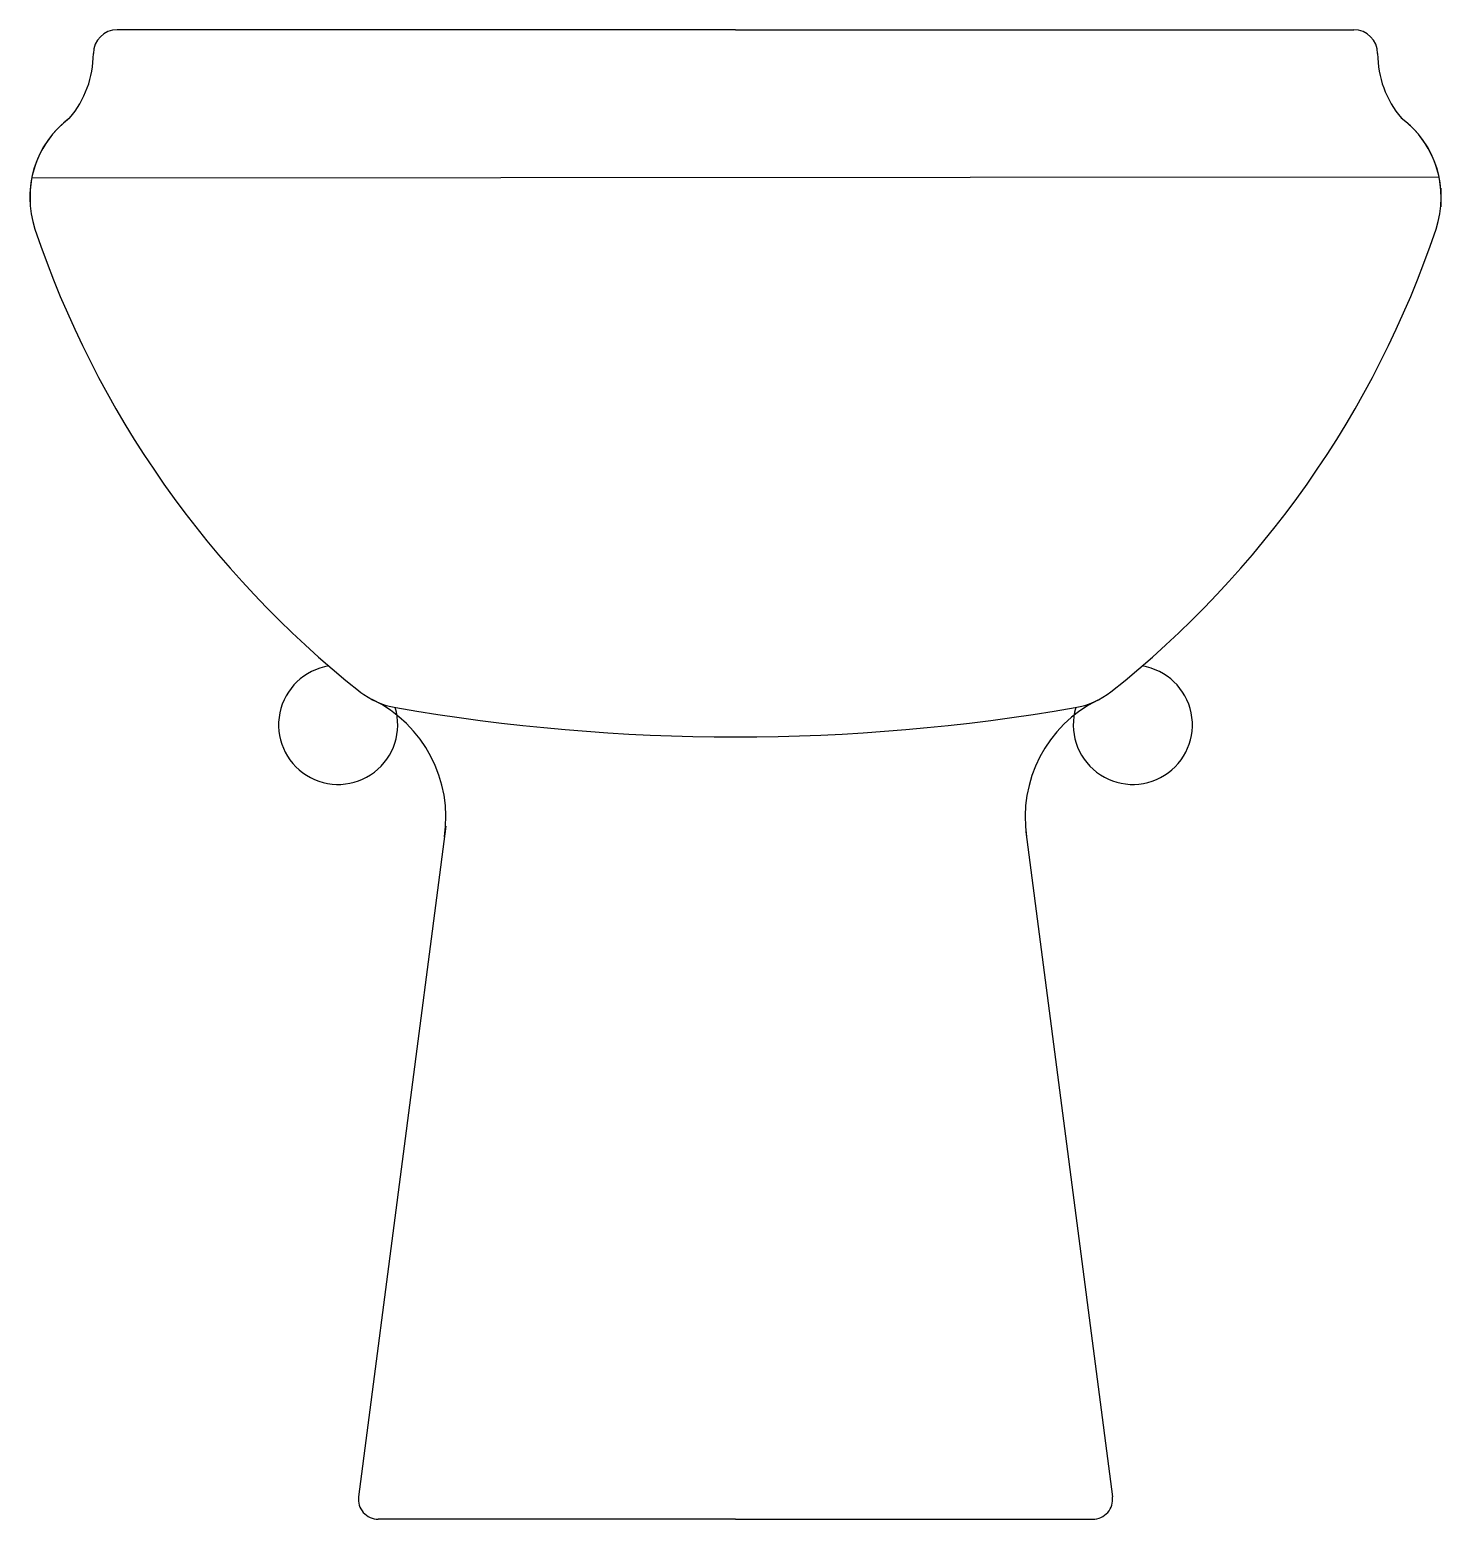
# Model space of a CAD drawing. Extents: x 1304 to 1659, y 1623 to 1998.
import ezdxf

# ---------------------------------------------------------------- set-up
doc = ezdxf.new("R2010")
doc.units = 0
doc.header["$LTSCALE"] = 50
doc.layers.add('FINA', color=6, linetype='CONTINUOUS')
doc.layers.add('GROSSA', color=3, linetype='CONTINUOUS')

msp = doc.modelspace()

# ---------------------------------------------------------------- linework, layer by layer
at = {"layer": 'FINA', "color": 0, "linetype": 'CONTINUOUS'}
for centre, start, end in [((1381.75, 1823.22), 98.9657, 16.8502), ((1581.75, 1823.22), 163.1498, 81.0343)]:
    msp.add_arc(centre, 15, start, end, dxfattribs=at)
at = {"layer": 'FINA', "color": 0}
msp.add_arc((1481.75, 2320.18), 500, 260.1531, 279.8469, dxfattribs=at)
at = {"layer": 'GROSSA', "color": 0}
msp.add_line((1465.28, 1998.22), (1326.14, 1998.22), dxfattribs=at)
at = {"layer": 'GROSSA', "color": 0, "linetype": 'CONTINUOUS'}
for p, q in [((1481.75, 1998.22), (1326.14, 1998.22)), ((1481.75, 1998.22), (1637.36, 1998.22)), ((1498.22, 1998.22), (1637.36, 1998.22)), ((1304.25, 1958.34), (1304.25, 1958.34)), ((1304.25, 1958.34), (1304.25, 1953.62)), ((1304.64, 1960.96), (1658.81, 1961.21)), ((1659.25, 1958.34), (1659.25, 1953.62)), ((1659.25, 1958.34), (1659.25, 1958.34)), ((1408.87, 1797.75), (1386.88, 1628.86)), ((1554.83, 1796.28), (1576.63, 1628.86)), ((1465.28, 1623.22), (1391.84, 1623.22)), ((1481.75, 1623.22), (1391.84, 1623.22)), ((1481.75, 1623.22), (1571.67, 1623.22)), ((1498.22, 1623.22), (1571.67, 1623.22))]:
    msp.add_line(p, q, dxfattribs=at)
for centre, radius, start, end in [((1326.14, 1992.22), 6, 90, 180), ((1637.36, 1992.22), 6, 0, 90), ((1295.14, 1992.22), 25, 319.5641, 0), ((1668.36, 1992.22), 25, 180, 220.4359), ((1329.14, 1955.98), 25, 126.7809, 180.8582), ((1329.14, 1955.98), 25, 126.7809, 198.5494), ((1634.36, 1955.98), 25, 341.4506, 53.2191), ((1634.36, 1955.98), 25, 359.1418, 53.2191), ((1542.45, 2027.56), 250, 198.5494, 231.6243), ((1421.05, 2027.56), 250, 308.3757, 341.4506), ((1399.66, 1847.25), 20, 231.6243, 260.1531), ((1375.82, 1799.91), 33.05, 351.4473, 63.929), ((1587.67, 1799.9), 33.04, 116.5268, 188.5448), ((1391.84, 1628.22), 5, 172.5813, 270), ((1571.67, 1628.22), 5, 270, 7.4187)]:
    msp.add_arc(centre, radius, start, end, dxfattribs=at)
at = {"layer": 'GROSSA', "color": 0}
msp.add_arc((1563.84, 1847.25), 20, 279.8469, 308.3757, dxfattribs=at)

doc.saveas('drawing.dxf')
